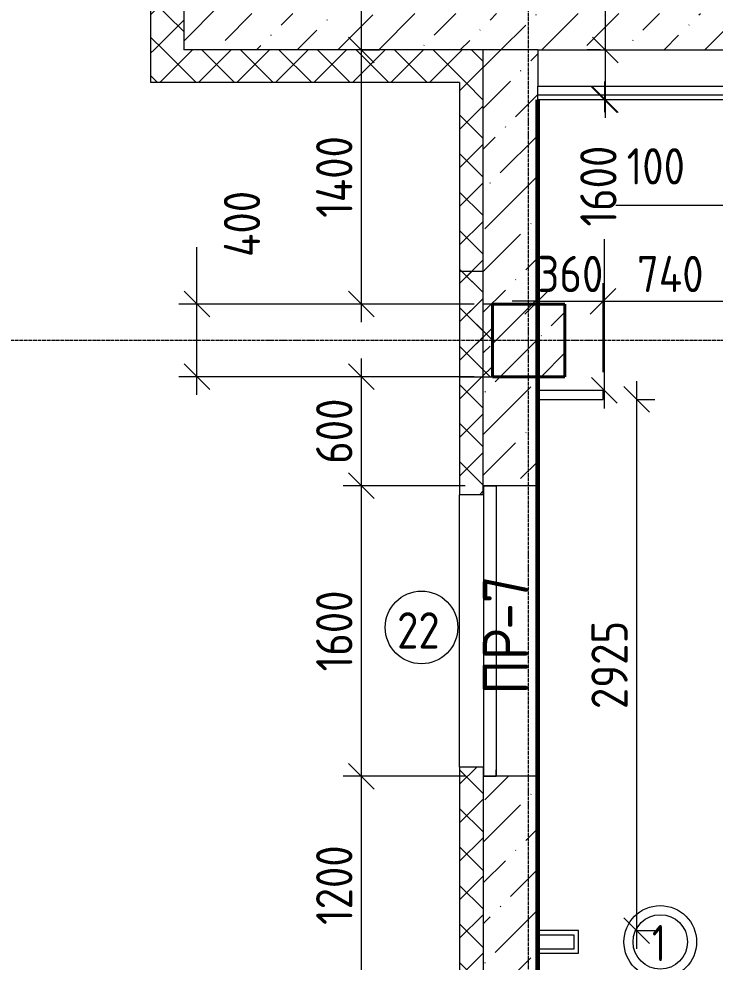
# Model space of a CAD drawing. Header units: millimetres. Extents: x -56773 to 221258, y -262288 to 26541.
# Drawn here: x -22398 to -18564, y -192647 to -187453 of the extents above; entities that cross this region are included whole.
import ezdxf

# ---------------------------------------------------------------- set-up
doc = ezdxf.new("R2010")
doc.units = ezdxf.units.MM
doc.linetypes.add('ADSK_Линия сетки', pattern=[25, 20, -2.5, 0, -2.5])
for name, color, linetype, lineweight in [('3.1 Штукатурка внешн стен для инвесторов', 5, 'Continuous', 60), ('_ Окна', 7, 'Continuous', 18), ('Марки', 7, 'Continuous', 20), ('Марки дверей', 7, 'Continuous', 20), ('Марки окон', 7, 'Continuous', 20), ('Несущие колонны', 7, 'Continuous', 18), ('Окна', 7, 'Continuous', 9), ('Оси', 7, 'Continuous', 9), ('Размеры', 7, 'Continuous', 9), ('Стены внутренние', 7, 'Continuous', 18), ('Стены наружные', 7, 'Continuous', 18), ('Стены штриховка', 7, 'Continuous', 9)]:
    doc.layers.add(name, color=color, linetype=linetype, lineweight=lineweight)
doc.styles.add('GOST Common_2', font='', dxfattribs={"width": 0.9, "height": 250})
doc.styles.add('GOST Common_3', font='', dxfattribs={"width": 0.9, "height": 200})
doc.styles.add('GOST Common_B', font='', dxfattribs={"width": 0.8, "height": 200})
doc.styles.get('GOST Common_2').set_extended_font_data('GOST Common')
doc.styles.get('GOST Common_3').set_extended_font_data('GOST Common')
doc.styles.get('GOST Common_B').set_extended_font_data('GOST Common', bold=True)
doc.dimstyles.new('ADSK_Основной_2_0', dxfattribs={"dimscale": 304.8, "dimtxt": 201.142999, "dimasz": 0.463911, "dimexe": 0.328084, "dimexo": 0.328084, "dimgap": 0.164042, "dimtad": 1, "dimdec": 3, "dimrnd": 0.001, "dimdsep": 46, "dimtxsty": 'GOST Common_3', "dimblk1": 'OBLIQUE', "dimblk2": 'OBLIQUE', "dimsah": 1, "dimcen": 0.09, "dimdle": 0.328084, "dimazin": 2, "dimtfac": 1, "dimtdec": 4, "dimtix": 1, "dimtmove": 0, "dimatfit": 3, "dimfxl": 1, "dimtvp": 1, "dimtolj": 1, "dimtzin": 0, "dimlwd": 20, "dimlwe": 20, "dimarcsym": 2})
doc.dimstyles.new('ADSK_Основной_2_0_1', dxfattribs={"dimscale": 304.8, "dimtxt": 201.142999, "dimasz": 0.463911, "dimexe": 0.328084, "dimexo": 0.328084, "dimgap": 0.164042, "dimtad": 1, "dimdec": 3, "dimrnd": 0.001, "dimdsep": 46, "dimtxsty": 'GOST Common_3', "dimblk1": 'OBLIQUE', "dimblk2": 'OBLIQUE', "dimsah": 1, "dimcen": 0.09, "dimdle": 0.328084, "dimazin": 2, "dimtfac": 1, "dimtdec": 4, "dimtix": 1, "dimtmove": 1, "dimatfit": 3, "dimfxl": 1, "dimtvp": 1, "dimtolj": 1, "dimtzin": 0, "dimlwd": 20, "dimlwe": 20, "dimarcsym": 2})
doc.dimstyles.new('ADSK_Основной_2_0_2', dxfattribs={"dimscale": 304.8, "dimtxt": 201.142999, "dimasz": 0.463911, "dimexe": 0.328084, "dimexo": 0.328084, "dimgap": 0.164042, "dimtad": 1, "dimdec": 3, "dimrnd": 0.001, "dimdsep": 46, "dimtxsty": 'GOST Common_3', "dimblk1": 'OBLIQUE', "dimblk2": 'OBLIQUE', "dimsah": 1, "dimcen": 0.09, "dimdle": 0.328084, "dimazin": 2, "dimtfac": 1, "dimtdec": 4, "dimtix": 1, "dimtmove": 0, "dimatfit": 3, "dimfxl": 1, "dimtvp": 1, "dimtolj": 1, "dimtzin": 0, "dimlwd": 20, "dimlwe": 20, "dimarcsym": 2})
pattern_1 = [(45, (9.36, -198628.46), (84.1895, 308.69595), [396.875, -79.375, 3.353, -76.022])]
pattern_2 = [(45, (9.36, -198628.46), (-106.066, 106.066), []), (135, (9.36, -198628.46), (-106.066, -106.066), [])]

# ---------------------------------------------------------------- blocks, each defined once
blk = doc.blocks.new('ADSK_КолоннаЖБ_Прямоугольная - 400x400 мм-1807142-Кладочный план 4-го этажа')
at = {"layer": 'Несущие колонны', "lineweight": 40}
for p, q in [((-200, 200), (200, 200)), ((-200, -200), (-200, 200)), ((200, 200), (200, -200)), ((200, -200), (-200, -200))]:
    blk.add_line(p, q, dxfattribs=at)
blk = doc.blocks.new('ОКНО L03 _2СТ_RS - ОК-5_1600х2000h-3556607-Кладочный план 4-го этажа')
at = {"layer": '_ Окна'}
for p, q in [((-838.1, -79), (761.9, -79)), ((-838.1, -149), (-838.1, -79)), ((-838.1, -79), (-803.1, -79)), ((-818.1, -79), (-38.1, -79)), ((-38.1, -79), (741.9, -79)), ((761.9, -79), (726.9, -79)), ((761.9, -149), (761.9, -79)), ((-838.1, -149), (761.9, -149)), ((-838.1, -149), (-833.1, -149)), ((-818.1, -149), (-38.1, -149)), ((-38.1, -149), (741.9, -149)), ((761.9, -149), (756.9, -149))]:
    blk.add_line(p, q, dxfattribs=at)
at = {"layer": 'Окна'}
blk.add_line((-888.1, 150), (811.9, 150), dxfattribs=at)
blk = doc.blocks.new('_Oblique')
at = {"color": 0, "linetype": 'ByBlock', "lineweight": -2}
blk.add_line((-0.5, -0.5), (0.5, 0.5), dxfattribs=at)
blk = doc.blocks.new('*D5729')
at = {"layer": 'Defpoints', "color": 0, "lineweight": 25, "transparency": 16777216}
for p in [(-20511.3, -191623.5), (-19839.6, -191623.5), (-19839.6, -192823.5)]:
    blk.add_point(p, dxfattribs=at)
at = {"layer": 'Размеры', "color": 0, "lineweight": 20, "transparency": 16777216}
for p, q in [((-20511.3, -192923.5), (-20511.3, -191523.5)), ((-19939.6, -191623.5), (-20611.3, -191623.5)), ((-19939.6, -192823.5), (-20611.3, -192823.5))]:
    blk.add_line(p, q, dxfattribs=at)
at = {"layer": 'Размеры', "color": 0, "lineweight": 20, "transparency": 16777216, "xscale": 141.4, "yscale": 141.4, "zscale": 141.4}
for p, rotation in [((-20511.3, -191623.5), 90), ((-20511.3, -192823.5), 270)]:
    blk.add_blockref('_Oblique', p, dxfattribs=dict(at, rotation=rotation))
at = {"layer": 'Размеры', "color": 0, "lineweight": 9, "transparency": 16777216, "insert": (-20661.3, -192223.5), "char_height": 200, "width": 560.473, "attachment_point": 5, "rotation": 90, "style": 'GOST Common_3'}
blk.add_mtext('\\A1;1200', dxfattribs=at)
blk = doc.blocks.new('*D5730')
at = {"layer": 'Defpoints', "color": 0, "lineweight": 25, "transparency": 16777216}
for p in [(-20511.3, -190023.5), (-19839.6, -190023.5), (-19839.6, -191623.5)]:
    blk.add_point(p, dxfattribs=at)
at = {"layer": 'Размеры', "color": 0, "lineweight": 20, "transparency": 16777216}
for p, q in [((-20511.3, -191723.5), (-20511.3, -189923.5)), ((-19939.6, -190023.5), (-20611.3, -190023.5)), ((-19939.6, -191623.5), (-20611.3, -191623.5))]:
    blk.add_line(p, q, dxfattribs=at)
at = {"layer": 'Размеры', "color": 0, "lineweight": 20, "transparency": 16777216, "xscale": 141.4, "yscale": 141.4, "zscale": 141.4}
for p, rotation in [((-20511.3, -190023.5), 90), ((-20511.3, -191623.5), 270)]:
    blk.add_blockref('_Oblique', p, dxfattribs=dict(at, rotation=rotation))
at = {"layer": 'Размеры', "color": 0, "lineweight": 9, "transparency": 16777216, "insert": (-20661.3, -190823.5), "char_height": 200, "width": 560.473, "attachment_point": 5, "rotation": 90, "style": 'GOST Common_3'}
blk.add_mtext('\\A1;1600', dxfattribs=at)
blk = doc.blocks.new('*D5731')
at = {"layer": 'Defpoints', "color": 0, "lineweight": 25, "transparency": 16777216}
for p in [(-20511.3, -189423.5), (-19790.6, -189423.5), (-19839.6, -190023.5)]:
    blk.add_point(p, dxfattribs=at)
at = {"layer": 'Размеры', "color": 0, "lineweight": 20, "transparency": 16777216}
for p, q in [((-20511.3, -190123.5), (-20511.3, -189323.5)), ((-19890.6, -189423.5), (-20611.3, -189423.5)), ((-19939.6, -190023.5), (-20611.3, -190023.5))]:
    blk.add_line(p, q, dxfattribs=at)
at = {"layer": 'Размеры', "color": 0, "lineweight": 20, "transparency": 16777216, "xscale": 141.4, "yscale": 141.4, "zscale": 141.4}
for p, rotation in [((-20511.3, -189423.5), 90), ((-20511.3, -190023.5), 270)]:
    blk.add_blockref('_Oblique', p, dxfattribs=dict(at, rotation=rotation))
at = {"layer": 'Размеры', "color": 0, "lineweight": 9, "transparency": 16777216, "insert": (-20661.3, -189723.5), "char_height": 200, "width": 454.106, "attachment_point": 5, "rotation": 90, "style": 'GOST Common_3'}
blk.add_mtext('\\A1;600', dxfattribs=at)
blk = doc.blocks.new('*D5732')
at = {"layer": 'Defpoints', "color": 0, "lineweight": 25, "transparency": 16777216}
for p in [(-21417.4, -189023.5), (-19790.6, -189023.5), (-19790.6, -189423.5)]:
    blk.add_point(p, dxfattribs=at)
at = {"layer": 'Размеры', "color": 0, "lineweight": 20, "transparency": 16777216}
for p, q in [((-21417.4, -189023.5), (-21417.4, -188710.5)), ((-19890.6, -189023.5), (-21517.4, -189023.5)), ((-21417.4, -189523.5), (-21417.4, -189023.5)), ((-19890.6, -189423.5), (-21517.4, -189423.5))]:
    blk.add_line(p, q, dxfattribs=at)
at = {"layer": 'Размеры', "color": 0, "lineweight": 20, "transparency": 16777216, "xscale": 141.4, "yscale": 141.4, "zscale": 141.4}
for p, rotation in [((-21417.4, -189023.5), 90), ((-21417.4, -189423.5), 270)]:
    blk.add_blockref('_Oblique', p, dxfattribs=dict(at, rotation=rotation))
at = {"layer": 'Размеры', "color": 0, "lineweight": 9, "transparency": 16777216, "insert": (-21269.3, -188764.4), "char_height": 200, "width": 474.561, "attachment_point": 1, "rotation": 90, "line_spacing_factor": 1.022761, "style": 'GOST Common_3'}
blk.add_mtext('\\A1;400', dxfattribs=at)
blk = doc.blocks.new('*D5733')
at = {"layer": 'Defpoints', "color": 0, "lineweight": 25, "transparency": 16777216}
for p in [(-20611.3, -187623.5), (-20511.3, -187623.5), (-19790.6, -189023.5)]:
    blk.add_point(p, dxfattribs=at)
at = {"layer": 'Размеры', "color": 0, "lineweight": 20, "transparency": 16777216}
for p, q in [((-20511.3, -189123.5), (-20511.3, -187523.5)), ((-20511.3, -187623.5), (-20411.3, -187623.5)), ((-19890.6, -189023.5), (-20611.3, -189023.5))]:
    blk.add_line(p, q, dxfattribs=at)
at = {"layer": 'Размеры', "color": 0, "lineweight": 20, "transparency": 16777216, "xscale": 141.4, "yscale": 141.4, "zscale": 141.4}
for p, rotation in [((-20511.3, -187623.5), 90), ((-20511.3, -189023.5), 270)]:
    blk.add_blockref('_Oblique', p, dxfattribs=dict(at, rotation=rotation))
at = {"layer": 'Размеры', "color": 0, "lineweight": 9, "transparency": 16777216, "insert": (-20661.3, -188323.5), "char_height": 200, "width": 580.928, "attachment_point": 5, "rotation": 90, "style": 'GOST Common_3'}
blk.add_mtext('\\A1;1400', dxfattribs=at)
blk = doc.blocks.new('*D5734')
at = {"layer": 'Defpoints', "color": 0, "lineweight": 25, "transparency": 16777216}
for p in [(-20611.3, -183823.5), (-20511.3, -183823.5), (-20611.3, -187623.5)]:
    blk.add_point(p, dxfattribs=at)
at = {"layer": 'Размеры', "color": 0, "lineweight": 20, "transparency": 16777216}
for p, q in [((-20511.3, -187723.5), (-20511.3, -183723.5)), ((-20511.3, -183823.5), (-20411.3, -183823.5)), ((-20511.3, -187623.5), (-20411.3, -187623.5))]:
    blk.add_line(p, q, dxfattribs=at)
at = {"layer": 'Размеры', "color": 0, "lineweight": 20, "transparency": 16777216, "xscale": 141.4, "yscale": 141.4, "zscale": 141.4}
for p, rotation in [((-20511.3, -183823.5), 90), ((-20511.3, -187623.5), 270)]:
    blk.add_blockref('_Oblique', p, dxfattribs=dict(at, rotation=rotation))
at = {"layer": 'Размеры', "color": 0, "lineweight": 9, "transparency": 16777216, "insert": (-20661.3, -185723.5), "char_height": 200, "width": 605.475, "attachment_point": 5, "rotation": 90, "style": 'GOST Common_3'}
blk.add_mtext('\\A1;3800', dxfattribs=at)
blk = doc.blocks.new('*D6364')
at = {"layer": 'Defpoints', "color": 0, "lineweight": 25, "transparency": 16777216}
for p in [(-19315.6, -192598.5), (-19540.6, -192980.5), (-19315.6, -193297.3)]:
    blk.add_point(p, dxfattribs=at)
at = {"layer": 'Размеры', "color": 0, "lineweight": 20, "transparency": 16777216}
for p, q in [((-19315.6, -192698.5), (-19315.6, -193397.3)), ((-19540.6, -193080.5), (-19540.6, -193397.3)), ((-19640.6, -193297.3), (-19315.6, -193297.3)), ((-19315.6, -193297.3), (-18611.4, -193297.3))]:
    blk.add_line(p, q, dxfattribs=at)
at = {"layer": 'Размеры', "color": 0, "lineweight": 20, "transparency": 16777216, "xscale": 141.4, "yscale": 141.4, "zscale": 141.4, "rotation": 180}
blk.add_blockref('_Oblique', (-19540.6, -193297.3), dxfattribs=at)
at = {"layer": 'Размеры', "color": 0, "lineweight": 20, "transparency": 16777216, "xscale": 141.4, "yscale": 141.4, "zscale": 141.4}
blk.add_blockref('_Oblique', (-19315.6, -193297.3), dxfattribs=at)
at = {"layer": 'Размеры', "color": 0, "lineweight": 9, "transparency": 16777216, "insert": (-19119.9, -192980.6), "char_height": 200, "width": 454.106, "attachment_point": 1, "line_spacing_factor": 1.022761, "style": 'GOST Common_3'}
blk.add_mtext('\\A1;225', dxfattribs=at)
blk = doc.blocks.new('*D6365')
at = {"layer": 'Defpoints', "color": 0, "lineweight": 25, "transparency": 16777216}
for p in [(-19315.6, -192598.5), (-18415.6, -192598.5), (-18415.6, -193080.5)]:
    blk.add_point(p, dxfattribs=at)
at = {"layer": 'Размеры', "color": 0, "lineweight": 20, "transparency": 16777216}
for p, q in [((-19315.6, -192698.5), (-19315.6, -193180.5)), ((-18415.6, -192698.5), (-18415.6, -193180.5)), ((-19415.6, -193080.5), (-18315.6, -193080.5))]:
    blk.add_line(p, q, dxfattribs=at)
at = {"layer": 'Размеры', "color": 0, "lineweight": 20, "transparency": 16777216, "xscale": 141.4, "yscale": 141.4, "zscale": 141.4, "rotation": 180}
blk.add_blockref('_Oblique', (-19315.6, -193080.5), dxfattribs=at)
at = {"layer": 'Размеры', "color": 0, "lineweight": 20, "transparency": 16777216, "xscale": 141.4, "yscale": 141.4, "zscale": 141.4}
blk.add_blockref('_Oblique', (-18415.6, -193080.5), dxfattribs=at)
at = {"layer": 'Размеры', "color": 0, "lineweight": 9, "transparency": 16777216, "insert": (-18865.6, -192930.5), "char_height": 200, "width": 454.106, "attachment_point": 5, "style": 'GOST Common_3'}
blk.add_mtext('\\A1;900', dxfattribs=at)
blk = doc.blocks.new('*D6371')
at = {"layer": 'Defpoints', "color": 0, "lineweight": 25, "transparency": 16777216}
for p in [(-19540.6, -188907.8), (-19180.6, -189007.8), (-19180.6, -189498.5)]:
    blk.add_point(p, dxfattribs=at)
at = {"layer": 'Размеры', "color": 0, "lineweight": 20, "transparency": 16777216}
for p, q in [((-19180.6, -189398.5), (-19180.6, -188907.8)), ((-19540.6, -189007.8), (-19682, -189007.8)), ((-19540.6, -189007.8), (-19540.6, -189107.8)), ((-19540.6, -189007.8), (-19180.6, -189007.8)), ((-19180.6, -189007.8), (-19039.2, -189007.8))]:
    blk.add_line(p, q, dxfattribs=at)
at = {"layer": 'Размеры', "color": 0, "lineweight": 20, "transparency": 16777216, "xscale": 141.4, "yscale": 141.4, "zscale": 141.4}
blk.add_blockref('_Oblique', (-19540.6, -189007.8), dxfattribs=at)
at = {"layer": 'Размеры', "color": 0, "lineweight": 20, "transparency": 16777216, "xscale": 141.4, "yscale": 141.4, "zscale": 141.4, "rotation": 180}
blk.add_blockref('_Oblique', (-19180.6, -189007.8), dxfattribs=at)
at = {"layer": 'Размеры', "color": 0, "lineweight": 9, "transparency": 16777216, "insert": (-19360.6, -188857.8), "char_height": 200, "width": 454.106, "attachment_point": 5, "style": 'GOST Common_3'}
blk.add_mtext('\\A1;360', dxfattribs=at)
blk = doc.blocks.new('*D6372')
at = {"layer": 'Defpoints', "color": 0, "lineweight": 25, "transparency": 16777216}
for p in [(-18440.6, -189007.8), (-19180.6, -189498.5), (-18440.6, -189498.5)]:
    blk.add_point(p, dxfattribs=at)
at = {"layer": 'Размеры', "color": 0, "lineweight": 20, "transparency": 16777216}
for p, q in [((-19180.6, -189398.5), (-19180.6, -188907.8)), ((-18440.6, -189398.5), (-18440.6, -188907.8)), ((-19280.6, -189007.8), (-18340.6, -189007.8))]:
    blk.add_line(p, q, dxfattribs=at)
at = {"layer": 'Размеры', "color": 0, "lineweight": 20, "transparency": 16777216, "xscale": 141.4, "yscale": 141.4, "zscale": 141.4, "rotation": 180}
blk.add_blockref('_Oblique', (-19180.6, -189007.8), dxfattribs=at)
at = {"layer": 'Размеры', "color": 0, "lineweight": 20, "transparency": 16777216, "xscale": 141.4, "yscale": 141.4, "zscale": 141.4}
blk.add_blockref('_Oblique', (-18440.6, -189007.8), dxfattribs=at)
at = {"layer": 'Размеры', "color": 0, "lineweight": 9, "transparency": 16777216, "insert": (-18810.6, -188857.8), "char_height": 200, "width": 474.561, "attachment_point": 5, "style": 'GOST Common_3'}
blk.add_mtext('\\A1;740', dxfattribs=at)
blk = doc.blocks.new('*D6373')
at = {"layer": 'Defpoints', "color": 0, "lineweight": 25, "transparency": 16777216}
for p in [(-18340.6, -188481.4), (-18340.6, -188907.8), (-18440.6, -189498.5)]:
    blk.add_point(p, dxfattribs=at)
at = {"layer": 'Размеры', "color": 0, "lineweight": 20, "transparency": 16777216}
for p, q in [((-18440.6, -189398.5), (-18440.6, -188381.4)), ((-18340.6, -188807.8), (-18340.6, -188381.4)), ((-18440.6, -188481.4), (-19110.6, -188481.4)), ((-18340.6, -188481.4), (-18540.6, -188481.4))]:
    blk.add_line(p, q, dxfattribs=at)
at = {"layer": 'Размеры', "color": 0, "lineweight": 20, "transparency": 16777216, "xscale": 141.4, "yscale": 141.4, "zscale": 141.4, "rotation": 180}
blk.add_blockref('_Oblique', (-18440.6, -188481.4), dxfattribs=at)
at = {"layer": 'Размеры', "color": 0, "lineweight": 20, "transparency": 16777216, "xscale": 141.4, "yscale": 141.4, "zscale": 141.4}
blk.add_blockref('_Oblique', (-18340.6, -188481.4), dxfattribs=at)
at = {"layer": 'Размеры', "color": 0, "lineweight": 9, "transparency": 16777216, "insert": (-19050.9, -188164.8), "char_height": 200, "width": 409.104, "attachment_point": 1, "line_spacing_factor": 1.022761, "style": 'GOST Common_3'}
blk.add_mtext('\\A1;100', dxfattribs=at)
blk = doc.blocks.new('*D6377')
at = {"layer": 'Defpoints', "color": 0, "lineweight": 25, "transparency": 16777216}
for p in [(-19173.2, -187898.5), (-19095.1, -187898.5), (-19095.1, -189498.5)]:
    blk.add_point(p, dxfattribs=at)
at = {"layer": 'Размеры', "color": 0, "lineweight": 20, "transparency": 16777216}
for p, q in [((-19173.2, -187798.5), (-19173.2, -187966.5)), ((-19195.1, -187898.5), (-19273.2, -187898.5)), ((-19173.2, -189598.5), (-19173.2, -188666.5)), ((-19195.1, -189498.5), (-19273.2, -189498.5))]:
    blk.add_line(p, q, dxfattribs=at)
at = {"layer": 'Размеры', "color": 0, "lineweight": 20, "transparency": 16777216, "xscale": 141.4, "yscale": 141.4, "zscale": 141.4}
for p, rotation in [((-19173.2, -187898.5), 90), ((-19173.2, -189498.5), 270)]:
    blk.add_blockref('_Oblique', p, dxfattribs=dict(at, rotation=rotation))
at = {"layer": 'Размеры', "color": 0, "lineweight": 9, "transparency": 16777216, "insert": (-19306.5, -188596.8), "char_height": 200, "width": 560.473, "attachment_point": 1, "rotation": 90, "line_spacing_factor": 1.022761, "style": 'GOST Common_3'}
blk.add_mtext('\\A1;1600', dxfattribs=at)
blk = doc.blocks.new('*D6378')
at = {"layer": 'Defpoints', "color": 0, "lineweight": 25, "transparency": 16777216}
for p in [(-19168.2, -187623.5), (-19095.1, -187623.5), (-19095.1, -187898.5)]:
    blk.add_point(p, dxfattribs=at)
at = {"layer": 'Размеры', "color": 0, "lineweight": 20, "transparency": 16777216}
for p, q in [((-19168.2, -187623.5), (-19168.2, -187151.4)), ((-19195.1, -187623.5), (-19268.2, -187623.5)), ((-19168.2, -187998.5), (-19168.2, -187623.5)), ((-19195.1, -187898.5), (-19268.2, -187898.5))]:
    blk.add_line(p, q, dxfattribs=at)
at = {"layer": 'Размеры', "color": 0, "lineweight": 20, "transparency": 16777216, "xscale": 141.4, "yscale": 141.4, "zscale": 141.4}
for p, rotation in [((-19168.2, -187623.5), 90), ((-19168.2, -187898.5), 270)]:
    blk.add_blockref('_Oblique', p, dxfattribs=dict(at, rotation=rotation))
at = {"layer": 'Размеры', "color": 0, "lineweight": 9, "transparency": 16777216, "insert": (-19020.1, -187195.2), "char_height": 200, "width": 454.106, "attachment_point": 1, "rotation": 90, "line_spacing_factor": 1.022761, "style": 'GOST Common_3'}
blk.add_mtext('\\A1;275', dxfattribs=at)
blk = doc.blocks.new('*D6379')
at = {"layer": 'Defpoints', "color": 0, "lineweight": 25, "transparency": 16777216}
for p in [(-19095.1, -189548.5), (-18995.2, -189548.5), (-19095.1, -192473.5)]:
    blk.add_point(p, dxfattribs=at)
at = {"layer": 'Размеры', "color": 0, "lineweight": 20, "transparency": 16777216}
for p, q in [((-18995.2, -192573.5), (-18995.2, -189448.5)), ((-18995.1, -189548.5), (-18895.2, -189548.5)), ((-18995.1, -192473.5), (-18895.2, -192473.5))]:
    blk.add_line(p, q, dxfattribs=at)
at = {"layer": 'Размеры', "color": 0, "lineweight": 20, "transparency": 16777216, "xscale": 141.4, "yscale": 141.4, "zscale": 141.4}
for p, rotation in [((-18995.2, -189548.5), 90), ((-18995.2, -192473.5), 270)]:
    blk.add_blockref('_Oblique', p, dxfattribs=dict(at, rotation=rotation))
at = {"layer": 'Размеры', "color": 0, "lineweight": 9, "transparency": 16777216, "insert": (-19145.2, -191011), "char_height": 200, "width": 605.475, "attachment_point": 5, "rotation": 90, "style": 'GOST Common_3'}
blk.add_mtext('\\A1;2925', dxfattribs=at)
blk = doc.blocks.new('М_двери1 - Марка экземпляра 2-3719212-Кладочный план 4-го этажа')
at = {"layer": 'Марки дверей'}
for radius in [2, 1.5]:
    blk.add_circle((0, 0), radius, dxfattribs=at)
blk = doc.blocks.new('М_окна1 - Маркировка типоразмера-1510237-Кладочный план 4-го этажа')
at = {"layer": 'Марки окон'}
blk.add_circle((0, 0), 2, dxfattribs=at)

msp = doc.modelspace()

# ---------------------------------------------------------------- hatches: boundary and pattern name
at = {"layer": 'Несущие колонны', "lineweight": 9}
h = msp.add_hatch(dxfattribs=at)
h.set_pattern_fill('FP_1', color=256, style=0, pattern_type=2)
h.set_pattern_definition([(45, (9.36, -198628.46), (-224.5064, 224.5064), []), (45, (233.87, -198628.46), (-224.5064, 224.5064), [396.875, -79.375, 3.353, -76.022])])
h.paths.add_polyline_path([(-19790.6385, -189423.4914), (-19390.6385, -189423.4914), (-19390.6385, -189023.4914), (-19790.6385, -189023.4914)])
at = {"layer": 'Стены внутренние', "lineweight": 9}
h = msp.add_hatch(dxfattribs=at)
h.set_pattern_fill('FP_2', color=256, style=0, pattern_type=2)
h.set_pattern_definition(pattern_1)
h.paths.add_polyline_path([(-19790.6385, -205423.4914), (-19540.6385, -205423.4914), (-19540.6385, -202023.4914), (-19839.6385, -202023.4914), (-19840.6385, -205423.4914), (-19805.9578, -205423.4914)])
h.paths.add_polyline_path([(-19839.6385, -200473.4914), (-19839.6385, -200423.4914), (-19540.6385, -200423.4914), (-19540.6385, -198223.4914), (-19839.6385, -198223.4914), (-19840.6385, -200473.4914)])
h.paths.add_polyline_path([(-19840.6385, -196673.4914), (-19839.6385, -196673.4914), (-19839.6385, -196623.4914), (-19540.6385, -196623.4914), (-19540.6385, -194423.4914), (-19839.6385, -194423.4914), (-19840.6385, -195092.7203)])
h.paths.add_polyline_path([(-19840.6385, -192873.4914), (-19839.6385, -192873.4914), (-19839.6385, -192823.4914), (-19540.6385, -192823.4914), (-19540.6385, -191623.4914), (-19839.6385, -191623.4914), (-19840.6385, -191573.4914)])
h.paths.add_polyline_path([(-19839.6385, -190073.4914), (-19839.6385, -190023.4914), (-19540.6385, -190023.4914), (-19540.6385, -187623.4914), (-19840.6385, -187623.4914), (-19840.6385, -190073.4914)])
at = {"layer": 'Стены наружные', "lineweight": 9}
h = msp.add_hatch(dxfattribs=at)
h.set_pattern_fill('FP_4', color=256, style=0, pattern_type=2)
h.set_pattern_definition(pattern_2)
h.paths.add_polyline_path([(-21592.9275, -187623.4914), (-21490.6385, -187623.4914), (-21490.6385, -187067.2678), (-21670.6385, -187067.2678), (-21670.6385, -187623.4914)])
h.paths.add_polyline_path([(-21490.6385, -184367.2678), (-21490.6385, -183823.4914), (-21670.6385, -183823.4914), (-21670.6385, -184367.2678)])
h = msp.add_hatch(dxfattribs=at)
h.set_pattern_fill('FP_2', color=256, style=0, pattern_type=2)
h.set_pattern_definition(pattern_1)
h.paths.add_polyline_path([(-21290.6385, -187623.4914), (-21290.6385, -187067.2678), (-21490.6385, -187067.2678), (-21490.6385, -187623.4914)])
h.paths.add_polyline_path([(-21390.6385, -184367.2678), (-21290.6385, -184367.2678), (-21290.6385, -184023.4914), (-21490.6385, -184023.4914), (-21490.6385, -184367.2678)])
h = msp.add_hatch(dxfattribs=at)
h.set_pattern_fill('FP_2', color=256, style=0, pattern_type=2)
h.set_pattern_definition(pattern_1)
h.paths.add_polyline_path([(-21290.6385, -187623.4914), (-13090.6385, -187623.4914), (-13090.6385, -187423.4914), (-21290.6385, -187423.4914)])
h = msp.add_hatch(dxfattribs=at)
h.set_pattern_fill('FP_4', color=256, style=0, pattern_type=2)
h.set_pattern_definition(pattern_2)
h.paths.add_polyline_path([(-19840.6385, -187803.4914), (-19840.6385, -187623.4914), (-21670.6385, -187623.4914), (-21670.6385, -187803.4914), (-19970.6385, -187803.4914)])
h = msp.add_hatch(dxfattribs=at)
h.set_pattern_fill('FP_4', color=256, style=0, pattern_type=2)
h.set_pattern_definition(pattern_2)
h.paths.add_polyline_path([(-19840.6385, -205423.4914), (-19840.6385, -201973.4914), (-19970.6385, -201973.4914), (-19970.6385, -205423.4914)])
h.paths.add_polyline_path([(-19840.6385, -200473.4914), (-19840.6385, -198173.4914), (-19970.6385, -198173.4914), (-19970.6385, -200473.4914)])
h.paths.add_polyline_path([(-19970.6385, -196673.4914), (-19840.6385, -196673.4914), (-19840.6385, -194373.4914), (-19970.6385, -194373.4914), (-19970.6385, -195092.7203)])
h.paths.add_polyline_path([(-19970.6385, -192873.4914), (-19840.6385, -192873.4914), (-19840.6385, -191573.4914), (-19970.6385, -191573.4914)])
h.paths.add_polyline_path([(-19840.6385, -190073.4914), (-19840.6385, -187803.4914), (-19970.6385, -187803.4914), (-19970.6385, -190073.4914)])
h = msp.add_hatch(dxfattribs=at)
h.set_pattern_fill('FP_4', color=256, style=0, pattern_type=2)
h.set_pattern_definition(pattern_2)
h.paths.add_polyline_path([(-19840.6385, -189023.4914), (-19840.6385, -188843.4914), (-19970.6385, -188843.4914), (-19970.6385, -189023.4914)])
h = msp.add_hatch(dxfattribs=at)
h.set_pattern_fill('FP_4', color=256, style=0, pattern_type=2)
h.set_pattern_definition(pattern_2)
h.paths.add_polyline_path([(-19805.9578, -189423.4914), (-19790.6385, -189423.4914), (-19790.6385, -189023.4914), (-19970.6385, -189023.4914), (-19970.6385, -189423.4914)])

# ---------------------------------------------------------------- linework, layer by layer
at = {"layer": '3.1 Штукатурка внешн стен для инвесторов'}
msp.add_lwpolyline([(-19390.6385, -205573.4914), (-19540.6385, -205573.4914), (-19540.6385, -187898.4914)], dxfattribs=at)
at = {"layer": 'Несущие колонны', "lineweight": 9}
for p, q in [((-19390.6385, -189023.4914), (-19790.6385, -189023.4914)), ((-19790.6385, -189023.4914), (-19790.6385, -189423.4914)), ((-19390.6385, -189423.4914), (-19390.6385, -189023.4914)), ((-19790.6385, -189423.4914), (-19390.6385, -189423.4914))]:
    msp.add_line(p, q, dxfattribs=at)
at = {"layer": 'Оси', "linetype": 'ADSK_Линия сетки', "lineweight": 5}
for p, q in [((-19590.6385, -209602.3427), (-19590.6385, -174127.5463)), ((62563.3938, -189223.4914), (-25230.7352, -189223.4914))]:
    msp.add_line(p, q, dxfattribs=at)
at = {"layer": 'Стены внутренние', "lineweight": 5}
for p, q in [((-19540.6385, -187623.4914), (-19540.6385, -187823.4914)), ((-19540.6385, -187823.4914), (-17090.6385, -187823.4914)), ((-19540.6385, -187898.4914), (-19540.6385, -189498.4914)), ((-18340.6385, -187898.4914), (-19540.6385, -187898.4914)), ((-19180.6385, -189498.4914), (-19540.6385, -189498.4914)), ((-19540.6385, -189548.4914), (-19540.6385, -190023.4914)), ((-19540.6385, -189548.4914), (-19180.6385, -189548.4914)), ((-19180.6385, -189548.4914), (-19180.6385, -189498.4914)), ((-19839.6385, -190073.4914), (-19839.6385, -190023.4914)), ((-19540.6385, -190023.4914), (-19839.6385, -190023.4914)), ((-19540.6385, -190023.4914), (-19540.6385, -191623.4914)), ((-19840.6385, -190073.4914), (-19839.6385, -190073.4914)), ((-19840.6385, -191573.4914), (-19839.6385, -191573.4914)), ((-19839.6385, -191623.4914), (-19839.6385, -191573.4914)), ((-19540.6385, -191623.4914), (-19839.6385, -191623.4914)), ((-19540.6385, -192473.4914), (-19540.6385, -191623.4914)), ((-19315.6385, -192473.4914), (-19540.6385, -192473.4914)), ((-19315.6385, -192598.4914), (-19315.6385, -192473.4914)), ((-19540.6385, -192823.4914), (-19540.6385, -192598.4914)), ((-19540.6385, -192598.4914), (-19315.6385, -192598.4914))]:
    msp.add_line(p, q, dxfattribs=at)
at = {"layer": 'Стены наружные', "lineweight": 9}
for p, q in [((-21670.6385, -187803.4914), (-21670.6385, -186523.4914)), ((-21290.6385, -187623.4914), (-21490.6385, -187623.4914)), ((-19540.6385, -187623.4914), (-17090.6385, -187623.4914)), ((-19970.6385, -187803.4914), (-21670.6385, -187803.4914)), ((-19970.6385, -187803.4914), (-19970.6385, -190073.4914)), ((-19970.6385, -188843.4914), (-19970.6385, -189423.4914)), ((-19840.6385, -188843.4914), (-19970.6385, -188843.4914)), ((-19790.6385, -189023.4914), (-19840.6385, -189023.4914)), ((-19790.6385, -189423.4914), (-19790.6385, -189023.4914)), ((-19970.6385, -189423.4914), (-19790.6385, -189423.4914)), ((-19970.6385, -191573.4914), (-19970.6385, -190073.4914)), ((-19840.6385, -190073.4914), (-19970.6385, -190073.4914)), ((-19970.6385, -191573.4914), (-19970.6385, -192873.4914)), ((-19840.6385, -191573.4914), (-19970.6385, -191573.4914))]:
    msp.add_line(p, q, dxfattribs=at)
at = {"layer": 'Стены штриховка', "lineweight": 9}
for p, q in [((-21490.6385, -186523.4914), (-21490.6385, -187623.4914)), ((-19540.6385, -187623.4914), (-21290.6385, -187623.4914)), ((-19840.6385, -190073.4914), (-19840.6385, -187623.4914)), ((-19540.6385, -187898.4914), (-19540.6385, -187823.4914)), ((-17090.6385, -187873.4914), (-19540.6385, -187873.4914)), ((-19540.6385, -189498.4914), (-19540.6385, -189548.4914)), ((-19840.6385, -191573.4914), (-19840.6385, -192873.4914)), ((-19540.6385, -192473.4914), (-19540.6385, -192598.4914)), ((-19340.6385, -192498.4914), (-19540.6385, -192498.4914)), ((-19340.6385, -192573.4914), (-19340.6385, -192498.4914)), ((-19540.6385, -192573.4914), (-19340.6385, -192573.4914))]:
    msp.add_line(p, q, dxfattribs=at)

# ---------------------------------------------------------------- block references
at = {"layer": 'Марки дверей', "xscale": 99.99999999999993, "yscale": 99.99999999999993, "zscale": 99.99999999999993}
msp.add_blockref('М_двери1 - Марка экземпляра 2-3719212-Кладочный план 4-го этажа', (-18865.6385, -192535.9914), dxfattribs=at)
at = {"layer": 'Марки окон', "lineweight": 9, "xscale": 99.99999999999993, "yscale": 99.99999999999993, "zscale": 99.99999999999993}
msp.add_blockref('М_окна1 - Маркировка типоразмера-1510237-Кладочный план 4-го этажа', (-20180.6385, -190804.2069), dxfattribs=at)
at = {"layer": 'Несущие колонны', "lineweight": 40, "rotation": 89.9999999999999}
msp.add_blockref('ADSK_КолоннаЖБ_Прямоугольная - 400x400 мм-1807142-Кладочный план 4-го этажа', (-19590.6385, -189223.4914), dxfattribs=at)
at = {"layer": 'Окна', "lineweight": 9, "rotation": 269.9999999999997}
msp.add_blockref('ОКНО L03 _2СТ_RS - ОК-5_1600х2000h-3556607-Кладочный план 4-го этажа', (-19690.6385, -190861.5914), dxfattribs=at)

# ---------------------------------------------------------------- texts
at = {"layer": 'Марки', "lineweight": 9, "char_height": 250, "attachment_point": 1, "rotation": 90, "style": 'GOST Common_2'}
for s, insert, width in [('-7', (-19843.1196, -190816.2348), 389.620125), ('ПР', (-19843.1196, -191173.4223), 432.91125)]:
    msp.add_mtext(s, dxfattribs=dict(at, insert=insert, width=width))
at = {"layer": 'Марки дверей', "lineweight": 5, "insert": (-18911.2959, -192442.3325), "char_height": 200, "width": 102.616, "attachment_point": 1, "style": 'GOST Common_B'}
msp.add_mtext('\\fGOST Common|b1|i0|c204|p34|;\\W.8;1', dxfattribs=at)
at = {"layer": 'Марки окон', "lineweight": 5, "insert": (-20315.1959, -190720.4215), "char_height": 200, "width": 317.46825, "attachment_point": 1, "style": 'GOST Common_3'}
msp.add_mtext('22', dxfattribs=at)

# ---------------------------------------------------------------- dimensions: what is measured, and where the dimension line sits
at = {"layer": 'Размеры', "lineweight": 9}
for base, p1, p2, dimstyle, override, picture, middle in [((-20511.2838, -183823.4914), (-20611.2687, -187623.4914), (-20611.2687, -183823.4914), 'ADSK_Основной_2_0_1', {"dimpost": '<>', "dimfxl": 3800}, '*D5734', (-20661.2838, -185723.4914)), ((-20511.2838, -187623.4914), (-19790.6385, -189023.4914), (-20611.2687, -187623.4914), 'ADSK_Основной_2_0_1', {"dimpost": '<>', "dimfxl": 1622.785869}, '*D5733', (-20661.2838, -188323.4914)), ((-20511.2838, -189423.4914), (-19839.6385, -190023.4914), (-19790.6385, -189423.4914), 'ADSK_Основной_2_0_1', {"dimpost": '<>', "dimfxl": 601.997508}, '*D5731', (-20661.2838, -189723.4914)), ((-18995.1548, -189548.4914), (-19095.1397, -192473.4914), (-19095.1397, -189548.4914), 'ADSK_Основной_2_0_2', {"dimpost": '<>', "dimfxl": 2925}, '*D6379', (-19145.1548, -191010.9914)), ((-20511.2838, -190023.4914), (-19839.6385, -191623.4914), (-19839.6385, -190023.4914), 'ADSK_Основной_2_0_1', {"dimpost": '<>', "dimfxl": 1600}, '*D5730', (-20661.2838, -190823.4914)), ((-20511.2838, -191623.4914), (-19839.6385, -192823.4914), (-19839.6385, -191623.4914), 'ADSK_Основной_2_0_1', {"dimpost": '<>', "dimfxl": 1200}, '*D5729', (-20661.2838, -192223.4914))]:
    dim = msp.add_linear_dim(base=base, p1=p1, p2=p2, angle=90, dimstyle=dimstyle, override=override, dxfattribs=at)
    dim.commit()
    dim.dimension.update_dxf_attribs({"geometry": picture, "text_midpoint": middle})
for base, p1, p2, override, picture, middle in [((-19168.1834, -187623.4914), (-19095.1397, -187898.4914), (-19095.1397, -187623.4914), {"dimpost": '<>', "dimfxl": 275}, '*D6378', (-18886.7549, -187151.4339)), ((-19173.1871, -187898.4914), (-19095.1397, -189498.4914), (-19095.1397, -187898.4914), {"dimpost": '<>', "dimfxl": 1600}, '*D6377', (-19173.1871, -188316.5396)), ((-21417.4431, -189023.4914), (-19790.6385, -189423.4914), (-19790.6385, -189023.4914), {"dimpost": '<>', "dimfxl": 400}, '*D5732', (-21136.0145, -188710.4919))]:
    dim = msp.add_linear_dim(base=base, p1=p1, p2=p2, angle=90, dimstyle='ADSK_Основной_2_0', override=override, dxfattribs=at)
    dim.commit()
    dim.dimension.update_dxf_attribs({"geometry": picture, "text_midpoint": middle, "dimtype": 160, "text_rotation": 90})
for base, p1, p2, override, picture, middle in [((-18340.6385, -188481.4335), (-18440.6385, -189498.4914), (-18340.6385, -188907.7976), {"dimpost": '<>', "dimfxl": 599.098601}, '*D6373', (-18846.3242, -188481.4335)), ((-19315.6385, -193297.2984), (-19540.6385, -192980.4696), (-19315.6385, -192598.4914), {"dimpost": '<>', "dimfxl": 443.319644}, '*D6364', (-18892.8099, -193297.2984))]:
    dim = msp.add_linear_dim(base=base, p1=p1, p2=p2, dimstyle='ADSK_Основной_2_0', override=override, dxfattribs=at)
    dim.commit()
    dim.dimension.update_dxf_attribs({"geometry": picture, "text_midpoint": middle, "dimtype": 160})
for base, p1, p2, override, picture, middle in [((-19180.6385, -189007.7825), (-19540.6385, -188907.7976), (-19180.6385, -189498.4914), {"dimpost": '<>', "dimfxl": 691.750774}, '*D6371', (-19360.6385, -188857.7825)), ((-18440.6385, -189007.7825), (-19180.6385, -189498.4914), (-18440.6385, -189498.4914), {"dimpost": '<>', "dimfxl": 740}, '*D6372', (-18810.6385, -188857.7825)), ((-18415.6385, -193080.4545), (-19315.6385, -192598.4914), (-18415.6385, -192598.4914), {"dimpost": '<>', "dimfxl": 900}, '*D6365', (-18865.6385, -192930.4545))]:
    dim = msp.add_linear_dim(base=base, p1=p1, p2=p2, dimstyle='ADSK_Основной_2_0_2', override=override, dxfattribs=at)
    dim.commit()
    dim.dimension.update_dxf_attribs({"geometry": picture, "text_midpoint": middle})

doc.saveas('drawing.dxf')
